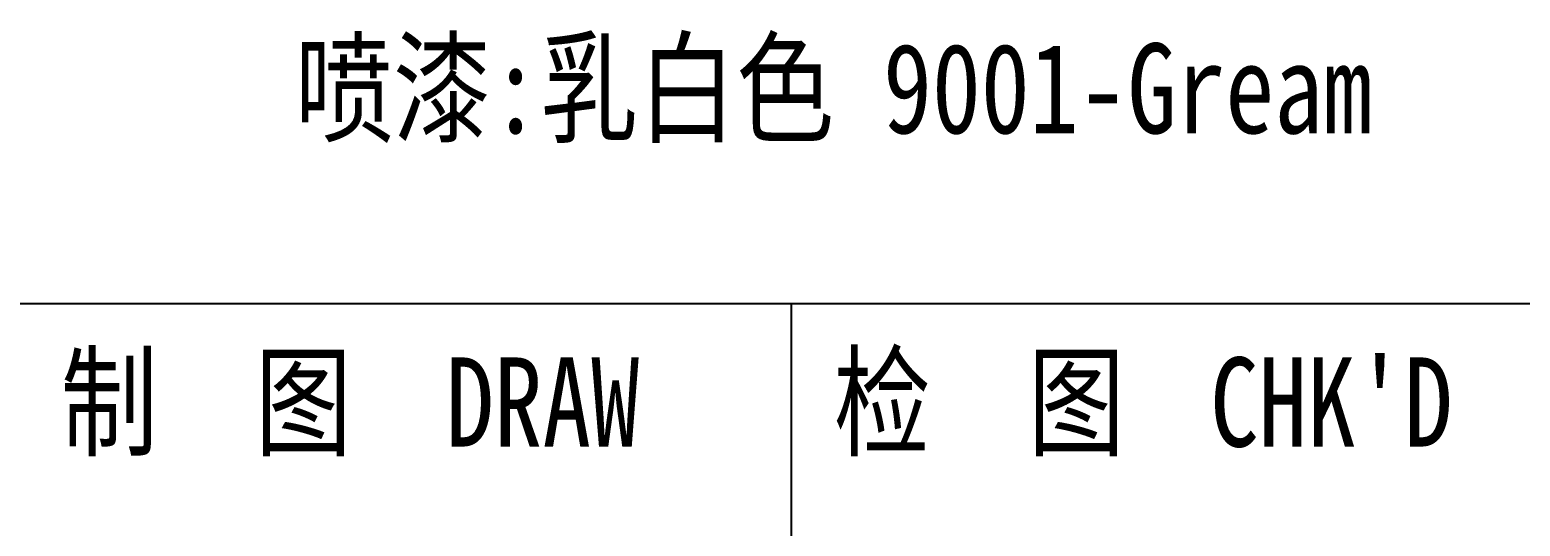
# Model space of a CAD drawing. Header units: millimetres. Extents: x -51813 to 38145, y -10860 to 38732.
# Drawn here: x -51299.1 to -51215.5, y 37843.1 to 37870.9 of the extents above; entities that cross this region are included whole.
import ezdxf
from ezdxf.enums import TextEntityAlignment as Align

# ---------------------------------------------------------------- set-up
doc = ezdxf.new("R2010")
doc.units = ezdxf.units.MM
doc.header["$LTSCALE"] = 0.5
doc.layers.add('图\\M+19E79\\M+195B6\\M+18E9A', color=7, linetype='Continuous')
doc.layers.add('表面处理', color=7, linetype='Continuous')
doc.layers.add('图框', color=7, linetype='Continuous', lineweight=18)
doc.styles.add('国标', font='simfang.ttf', dxfattribs={"width": 0.8})

# ---------------------------------------------------------------- blocks, each defined once
blk = doc.blocks.new('GZDEH零件A3图框V01版')
at = {"layer": '图\\M+19E79\\M+195B6\\M+18E9A', "color": 9}
for p, q in [((3181.99, -1815.961), (3092.49, -1815.961)), ((3135.83, -1815.961), (3135.83, -1832.961)), ((3135.83, -1815.961), (3135.83, -1832.961))]:
    blk.add_line(p, q, dxfattribs=at)
at = {"layer": '图\\M+19E79\\M+195B6\\M+18E9A', "color": 9, "style": '国标', "width": 0.8}
for s, p in [('制  图', (3119.431, -1819.96)), ('检  图', (3141.11, -1819.96))]:
    blk.add_text(s, height=2.5, dxfattribs=at).set_placement(p, align=Align.CENTER)
for s, p in [(' DRAW', (3124.776, -1819.96)), ("CHK'D", (3147.583, -1819.96))]:
    blk.add_text(s, height=2.5, dxfattribs=at).set_placement(p)
blk = doc.blocks.new('DEH A3')
at = {"layer": '图框'}
blk.add_blockref('GZDEH零件A3图框V01版', (-2857.49, 1846.461), dxfattribs=at)

msp = doc.modelspace()

# ---------------------------------------------------------------- block references
at = {"layer": '图框', "xscale": 2, "yscale": 2, "zscale": 2}
msp.add_blockref('DEH A3', (-51813.088, 37794.515), dxfattribs=at)

# ---------------------------------------------------------------- texts
at = {"layer": '表面处理', "color": 3, "style": '国标', "width": 0.8}
msp.add_text('喷漆:乳白色 9001-Gream', height=5.04, dxfattribs=at).set_placement((-51254.027, 37865.088), align=Align.CENTER)

doc.saveas('drawing.dxf')
